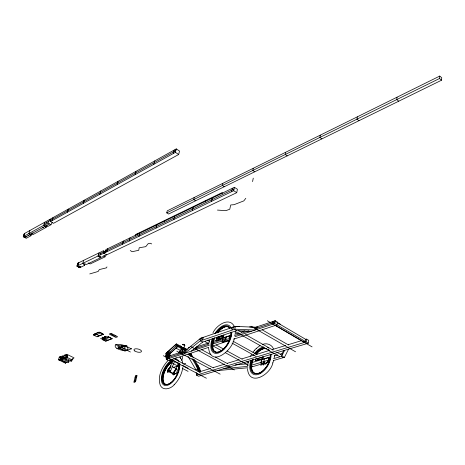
<?xml version="1.0" encoding="UTF-8"?>
<svg xmlns="http://www.w3.org/2000/svg" width="465" height="465" viewBox="0 0 465 465"><rect width="100%" height="100%" fill="white"/><g stroke="black" fill="none" stroke-linecap="round" stroke-linejoin="round"><path stroke-width="0.7" d="M170.173 353.359L175.846 348.087L180.17 350.389L180.199 349.907M235.226 333.295L235.273 331.586M268.2 361.166L265.41 363.816L260.615 365.228M261.365 363.694L263.144 363.171C264.283 361.351 263.056 362.206 263.655 363.02L264.98 363.27L265.544 363.967L268.334 361.485L269.148 357.416L261.632 359.48L260.981 363.171A0.75 0.43 -61.6 0 0 261.365 363.694L263.359 363.287L263.545 362.276M262.952 357.957L262.905 356.893L262.94 358.033A0.756 0.436 -61.4 0 1 262.307 358.864L258.308 360.061L258.023 359.003L257.802 360.212L257.988 359.195M80.776 266.567L80.643 267.259M441.518 80.224L441.75 77.783L439.745 76.074L167.243 210.837L166.743 212.871L168.615 214.022L441.518 80.224L439.512 78.515L439.745 76.074M182.821 367.321C181.955 373.883 178.816 380.132 174.131 384.793M229.117 337.131L229.419 337.026M224.461 341.548L224.723 340.514L224.206 341.63L222.456 342.211A0.767 0.419 -61.3 0 1 222.09 341.694L222.84 337.945L230.041 335.538L229.53 339.438A0.773 0.419 -61.2 0 1 228.89 340.293L222.456 342.211M229.53 339.438L229.303 339.311A0.773 0.419 -61.2 0 1 228.664 340.165L224.938 341.589L224.886 340.647L224.206 341.63M222.915 339.188L223.217 339.09M224.857 340.769C224.316 342.037 224.38 339.927 225.072 340.909M218.434 340.287L218.922 337.282L218.347 338.392L216.597 338.979A0.773 0.413 -61.3 0 1 216.237 338.456L216.673 337.561L216.376 337.776M219.079 338.346L219.928 338.317L220.532 338.973L223.258 336.41L223.868 335.137L223.485 336.538L220.759 339.095L220.16 338.444L219.079 338.346L219.032 337.404L218.573 338.514L216.597 338.979M218.713 337.857C219.242 338.34 219.178 337.044 218.486 337.706M274.228 357.812L274.495 355.4M180.612 357.463L180.449 358.253M397.029 97.197L396.738 99.58L398.743 101.196M265.771 363.386L265.283 363.601L265.596 363.392M357.306 116.843L356.969 119.174L358.963 120.702M197.509 373.395L196.474 375.145L306.115 341.915L306.545 339.101L308.737 340.386L308.307 343.193L198.584 376.249L196.474 375.145L196.218 372.517M275.263 325.366L303.709 341.973L305.383 341.467L305.708 339.357L276.669 322.326M174.782 373.354L176.09 373.843L174.305 373.093L175.293 373.511L174.561 374.494L173.776 374.656L173.8 373.593L173.259 374.854L172.858 374.494C172.567 373.011 178.56 365.147 175.724 370.651M173.922 374.732L173.945 373.668M169.277 370.529L170.574 371.006L168.778 370.256L169.789 370.686L168.417 371.913L168.185 370.814L167.632 372.081L167.656 370.198L170.864 365.903M168.417 371.913L168.446 370.849L167.632 372.081M268.067 361.189L268.131 361.078M283.621 350.546L282.156 353.528L281.703 356.254L273.49 358.689M320.269 135.158L319.897 137.431L321.867 138.884M268.043 361.264L268.933 357.294M234.906 336.724L274.728 323.553L275.222 320.711L277.5 322.053L277.018 324.896L233.738 339.113M273.065 324.105L273.31 322.687M263.516 365.165L263.87 363.142M258.308 360.061L258.215 359.265M257.802 360.212L255.808 360.625A0.75 0.43 -61.6 0 1 255.425 360.108L255.605 359.096L258.354 358.451L257.709 359.422M255.82 359.213L255.547 359.433M247.839 364.409L247.473 366.397L223.886 368.623M64.17 358.248L64.089 358.689L64.565 358.248L64.106 357.719M285.661 152.276L285.248 154.496L287.207 155.88M188.592 348.076L188.709 347.477L189.674 347.68M229.321 339.235L230.041 335.538M235.342 326.413L200.804 338.195L185.204 350.715L184.628 353.348L200.235 340.892L234.802 329.197L255.175 330.022L255.686 327.221L235.342 326.413L234.802 329.197L236.47 330.696L251.286 331.307M173.608 374.087L173.282 374.976L173.201 373.587M229.228 337.282L229.309 336.875M167.778 372.157L167.702 370.768M252.571 181.6L253.262 178.159M222.677 342.333A0.767 0.419 -61.3 0 1 222.317 341.816L222.293 340.671L229.733 338.41M223.026 339.345L223.142 338.927M253.239 168.307L252.803 170.481L254.739 171.8M98.94 252.937L98.092 255.971L101.591 257.261L236.72 192.679L237.423 189.29L234.406 187.296L105.991 249.525L103.782 253.233L106.636 254.849M84.938 264.184L84.595 265.381L79.724 267.706L76.917 266.166L233.692 190.691L234.406 187.296M231.64 191.679L232.355 188.29M200.804 338.195L200.235 340.892L202.775 342.031L236.47 330.696M222.816 183.355L222.351 185.483L224.269 186.738M222.008 193.795L222.287 192.51L135.919 234.418L135.611 235.616M211.575 201.339L212.313 198.003M167.83 358.067L167.987 357.358M205.059 201.996L205.344 200.729M78.591 263.12L78.672 262.76L78.974 262.981M192.318 210.61L193.085 207.32M194.201 197.503L193.719 199.584L195.614 200.787M247.793 364.089L248.362 361.648M173.834 219.509L174.619 216.266M134.693 382.05L136.239 375.662M164.412 221.677L164.715 220.445M23.25 236.673L47.872 223.026L50.156 219.201L50.505 221.567L53.556 223.299L178.67 154.502L179.525 151.055L176.27 148.905L24.232 233.657L23.25 236.673L26.238 238.318L30.94 235.732L31.527 233.912M173.399 153.462L174.265 150.021M156.071 228.059L156.868 224.868M50.505 221.567L175.404 152.351L176.27 148.905M209.029 342.699L209.657 340.264M102.428 337.113L105.02 338.543L103.817 338.218L102.213 339.078A0.767 0.308 14.1 0 0 102.381 339.555L105.718 341.264L112.112 338.613L108.269 336.77L107.834 337.253L104.66 337.026L100.527 338.601M138.983 236.284L139.796 233.139M112.042 338.886L108.636 336.829M153.822 164.314L154.706 160.925M109.682 337.358L103.37 339.746L105.793 340.99L107.985 340.165L103.747 338.491L102.213 339.078M104.951 338.607L104.189 338.328L104.858 337.433L104.66 336.776L107.903 336.98M104.59 336.858L104.637 336.962M104.573 338.723L104.695 338.276M104.189 338.328L104.858 337.433M95.063 333.719L93.465 334.585A0.773 0.314 14.3 0 0 93.645 335.073L97.016 336.8L103.306 334.376L99.998 332.353A0.779 0.314 14.3 0 0 98.94 332.208L95.505 333.545L96.133 334.382L94.994 333.992L96.057 334.126M102.381 339.555L102.457 339.281A0.767 0.308 14.1 0 1 102.283 338.805M102.992 339.863L102.457 339.281M129.194 240.998L130.02 237.877M93.465 334.585L98.94 332.208M122.539 244.206L123.37 241.103M103.306 334.376L99.998 332.353M99.278 335.684L96.133 334.382M100.922 332.83L94.261 335.387M95.284 333.632L95.959 334.294M24.261 235.796C24.971 234.738 23.401 234.069 24.848 233.93M135.065 174.706L135.972 171.364M93.645 335.073L93.721 334.8A0.773 0.314 14.3 0 1 93.541 334.312M105.34 252.483L105.863 250.583M106.7 251.827L107.543 248.769M100.481 254.826L101.004 252.937M83.642 260.354L82.787 263.341L86.606 264.416L100.283 257.883L100.614 256.674M61.926 357.62L68.89 361.049L71.691 361.055L72.424 358.434M117.087 184.669L118.005 181.379M66.89 354.324L63.705 355.527L62.961 358.149L66.152 356.951L66.89 354.324L74.028 357.841L72.087 359.869L70.482 360.462L71.453 359.445M63.484 356.521L62.391 355.987L59.235 357.178L58.491 359.788L65.606 363.252L65.972 361.95M66.547 359.957L66.658 359.567M58.491 359.788L61.647 358.602L62.391 355.987M63.682 358.556L63.792 358.16L65.513 359.003M65.292 354.929L64.554 357.55L71.691 361.055M60.81 356.585L60.066 359.195L67.187 362.671L68.773 362.09L68.535 360.485M99.83 194.236L100.766 190.993M79.724 267.706L79.939 266.962M76.917 266.166L77.783 263.196L103.271 250.844L104.689 251.652M83.258 203.42L84.206 200.223M67.332 212.243L68.291 209.099M52.01 220.736L52.975 217.632M29.888 230.501L28.911 233.54L32.881 234.662L46.093 227.402L46.477 226.17M46.093 227.402L43.693 225.345L44.663 222.264M46.366 222.892L46.605 222.136M65.606 363.252L65.984 362.084M247.461 368.71C249.188 387.519 270.839 374.447 272.845 362.845M272.816 362.921L273.67 360.311M220.91 338.729L220.643 338.886L220.91 338.735M78.585 263.132L77.126 265.445L78.027 264.992M234.232 338.415C233.186 349.744 210.692 368.6 208.523 347.547M24.256 235.807L24.976 237.621M59.706 360.009C59.468 360.834 60.241 359.428 59.398 359.445M178.74 353.197L179.228 352.836M174.334 373.029L178.45 363.101M176.119 373.784L179.135 366.49M181.612 360.515L182.443 358.288L182.53 356.614M170.597 370.948L174.747 360.985M175.299 359.66L176.125 357.666M182.193 351.97L182.722 350.686M183.524 348.762L184.843 345.483L182.408 344.519L182.687 344.798M168.807 370.192L172.968 360.206M169.679 369.134L170.498 367.164M104.584 337.049L104.782 337.706M105.195 337.288L104.753 337.16L105.171 337.23M122.249 345.902C122.557 346.826 120.621 345.228 122.533 346.018M284.632 350.325L281.703 356.254L284.481 357.283L288.562 349.139M106.962 266.91L106.468 267.846L99.365 269.555L98.127 271.467L89.762 273.926M250.565 356.144L251.501 354.417M208.32 347.465L168.481 360.555L166.284 359.41L165.871 353.441L176.415 343.891L181.856 346.797C181.565 348.442 184.245 348.82 183.611 348.047M185.855 350.918L177.677 346.559L176.415 343.891L167.726 351.883L168.045 356.428L166.284 359.41L209.355 345.17M43.693 225.345L47.354 226.705L50.918 224.752L52.22 222.566M101.504 333.638L101.916 333.643M191.365 353.9L190.528 355.19L189.557 354.202L189.982 353.551L190.946 354.545M212.9 333.01C215.998 325.552 229.559 316.072 234.482 326.779M185.68 350.226L186.529 348.942M108.502 336.986L108.444 337.067M168.272 371.837L169.638 370.611M173.776 374.656L175.142 373.436M171.015 365.978L167.656 370.198M245.799 198.305L243.829 200.88L234.029 204.693L230.739 204.96L229.745 209.244L225.816 210.668L217.434 210.081M252.937 352.249L254.617 350.162M169.609 360.648L170.481 359.602M166.098 356.196L167.853 354.138M167.034 358.713L167.917 357.678L167.168 357.922L166.801 352.662M258.29 359.189L257.941 359.648L258.302 359.672M167.848 360.706C162.006 367.059 157.211 376.644 160.297 385.316C163.006 391.245 171.05 388.757 174.282 384.66M256.232 348.488L260.045 345.582M254.529 350.255L256.355 348.361M121.911 346.361L121.185 347.07L121.859 347.611L120.743 347.227L118.749 347.948L124.922 351.116L131.612 348.733M122.144 345.855L125.451 346.047C124.556 346.442 126.887 345.751 124.853 346.041M170.103 355.649L169.958 353.726L177.677 346.559L175.846 348.087M107.834 337.253L108.618 337.09M165.871 353.441L167.726 351.883L169.958 353.726M166.743 355.365L167.197 354.981M182.094 350.162L183.012 349.401L182.902 348.099L181.92 347.576M191.249 351.156L202.775 342.031M180.176 350.383C181.054 349.18 183.815 350.087 182.193 351.459L182.141 351.185M23.866 234.784L24.726 234.308M23.744 235.162L24.604 234.686M44.175 223.805L49.017 221.113M50.33 220.381L175.834 150.625M23.616 235.54L24.482 235.063M23.494 235.918L24.476 235.377M23.372 236.296L24.349 235.755M23.622 236.883L24.488 236.406M24 237.086L24.86 236.609M24.372 237.29L25.232 236.813M24.744 237.499L29.929 234.639M30.899 234.098L44.89 226.374M45.523 226.025L49.395 223.892M199.113 339.351L199.909 338.939M200.502 338.63L203.095 337.282M166.743 212.871L439.512 78.515M77.672 263.562L78.69 263.074M77.568 263.934L78.579 263.446M77.457 264.306L78.353 263.876M77.353 264.678L78.242 264.248M98.516 254.454L103.526 252.036M104.887 251.379L234.046 188.993M77.242 265.05L78.137 264.62M77.975 266.747L78.887 266.306M78.323 266.939L79.242 266.497M78.672 267.131L79.591 266.689M79.021 267.323L79.939 266.887M79.376 267.514L80.294 267.079M184.855 345.547L184.419 345.53M101.841 333.585L101.527 333.545M97.638 336.317L103.381 334.103M110.903 334.893L112.693 334.207M112.553 335.747L114.349 335.067M114.204 336.602L116 335.928M108.578 339.944L112.112 338.613M60.822 360.445L61.293 360.27M63.682 361.84L64.153 361.665M117.878 348.785L126.945 345.507M217.294 337.346L223.868 335.137M218.963 337.747L223.171 336.154M168.045 356.428L185.587 350.587M196.887 346.82L208.535 342.938M213.301 341.351L230.774 335.521M234.773 334.19L238.766 332.859M241.428 331.975L244.863 330.83M254.39 327.651L275.222 320.711M216.039 340.676L220.677 339.13M169.766 357.062L181.96 353.011M183.303 352.563L185.303 351.9M193.283 349.25L195.939 348.372M196.608 348.151L208.942 344.053M213.022 342.699L223.148 339.34M229.175 337.334L231.175 336.672M234.505 335.567L240.498 333.579M241.852 333.126L248.729 330.848M254.913 328.79L256.291 328.337M257.656 327.883L272.63 322.908M273.868 322.501L274.972 322.135M212.749 344.048L222.2 340.926M278.448 323.826L279.221 323.57M212.447 346.111L229.617 340.467M173.689 367.362L179.037 365.618M183.71 364.095L185.715 363.444M135.094 377.202L136.762 376.667M134.17 381.033L135.838 380.504M262.19 344.577C266.375 342.595 271.891 344.449 273.519 348.913M199.549 371.808L210.529 368.454M213.272 367.612L224.711 364.118M227.402 363.293L239.19 359.689M241.963 358.846L254.239 355.091M256.965 354.26L269.747 350.348M272.438 349.529L285.62 345.495M288.399 344.652L301.442 340.665M305.429 339.444L306.545 339.101M259.034 358.248L263.12 357.015M255.808 360.625L262.091 358.748A0.756 0.436 -61.4 0 0 262.725 357.916M251.949 362.555L270.7 356.951M274.17 355.911L277.64 354.876M280.418 354.045L282.156 353.528M251.582 365.182L261.853 362.142M270.066 359.707L261.371 362.281M263.266 362.497L263.771 362.345M251.385 367.03L265.172 362.967M266.555 362.566L269.311 361.753M273.449 360.532L284.481 357.283M77.702 266.596L78.428 266.526M197.305 366.449L197.741 366.356M189.737 353.598L190.22 353.505M135.919 234.418L137.803 234.064M168.214 371.454L168.446 370.849L168.173 371.436L173.555 374.197L173.823 373.627L173.555 374.197M258.302 359.12L258.354 358.451M235.11 364.978L246.531 363.886M217.184 370.646L247.886 367.774M235.395 326.79L232.692 327.035L233.436 327.761M236.749 326.668L239.463 326.418M223.421 336.061L223.212 336.416M125.585 345.896L126.085 345.902M184.5 344.949L184.309 344.658M249.606 326.918L255.767 327.418M263.655 363.02L264.98 363.27M198.032 369.838L199.915 370.099M196.602 366.263L198.485 366.53M78.434 266.526L80.643 267.27M169.254 370.593L169.789 370.686M174.753 373.418L175.293 373.511M183.338 344.274L183.012 344.333M179.99 352.063L179.682 352.098M179.967 352.691L179.659 352.72M200.177 372.035L199.857 368.803L197.823 368.385L191.969 358.439M65.094 355.493L64.373 355.272M181.408 352.203L179.467 351.581L180.426 352.203M179.821 352.511L179.072 352.4L179.38 352.697M183.46 344.28L183.931 344.455M180.176 352.11L180.67 352.29M59.677 357.01L60.38 357.23L59.828 356.957M183.536 344.635L183.989 344.803M180.49 352.761L179.502 352.668M65.141 357.329L67.274 357.509L67.326 356.004L66.681 355.057M151.683 243.916L150.143 243.242L148.201 243.625L145.76 246.659L139.209 247.775L138.721 250.286L132.141 251.716L130.258 250.536M121.778 347.372L121.336 347.535M59.282 359.492L65.792 362.671M59.084 359.567L60.177 360.096M58.886 359.637L59.979 360.172M58.689 359.712L59.782 360.247M63.56 357.922L64.681 358.474M62.019 357.294L63.112 357.829M63.356 357.998L64.484 358.55M63.159 358.073L64.286 358.625M61.833 357.951L62.926 358.486M61.74 358.277L62.833 358.811M61.647 358.602L68.773 362.09M61.45 358.678L62.694 359.288M61.252 358.753L62.496 359.358M61.055 358.823L62.147 359.358M60.857 358.899L61.95 359.433M60.659 358.974L61.752 359.509M61.554 359.584L60.462 359.05C62.141 360.259 63.85 358.428 62.078 357.091M66.425 355.963L67.553 356.521M64.699 355.15L65.472 355.533M64.496 355.225L64.984 355.463M66.338 356.295L67.466 356.847M66.245 356.62L67.373 357.178M66.152 356.951L72.087 359.869M65.949 357.027L67.076 357.579M65.751 357.103L66.879 357.655M65.548 357.178L66.675 357.73M65.35 357.254L66.478 357.806M63.955 357.777L65.083 358.329M63.757 357.847L64.885 358.399M66.611 355.307L67.739 355.865M66.518 355.638L67.646 356.19M184.123 344.565L184.686 344.861M173.149 373.017L176.502 368.815L172.085 366.53M169.08 371.186L173.893 373.674M95.505 333.545L96.116 333.864M104.398 338.63L104.712 338.793M115.448 344.309L130.38 351.988M125.771 345.977L131.31 348.837M179.321 366.809L170.568 362.247L171.661 359.625L179.926 363.95M182.449 368.437L188.075 371.366M182.472 365.275L188.191 368.268M163.273 355.696L206.384 378.231M168.452 353.929L169.324 354.388M198.607 369.78L199.45 370.221M173.707 358.562L200.223 372.459M218.736 337.619L220.555 338.584M264.475 362.933L265.637 363.549M187.924 354.429L213.325 367.937M176.793 351.156L220.16 374.145M181.333 347.512L183.902 348.884M184.512 349.209L186.43 350.232M181.088 349.628L183.1 350.703M183.152 347.489L187.401 349.761M185.57 349.773L177.049 345.222L168.842 352.807L169.097 356.3M190.731 346.472L234.343 369.937M201.281 349.488L210.86 354.656M215.336 357.068L227.466 363.618M205.1 341.647L208.913 343.728M212.092 345.466L221.625 350.674M225.438 352.755L248.322 365.252M207.332 340.153L209.244 341.2M216.237 345.03L223.868 349.215M227.048 350.959L242.312 359.323M246.764 361.758L248.67 362.805M25.703 236.476L26.598 236.97M220.247 338.869L220.317 338.985M265.405 363.944L264.771 363.153M261.098 362.502L261.632 359.48M216.237 338.456L216.463 338.584A0.773 0.413 -61.3 0 0 216.824 339.101M255.425 360.108L255.64 360.224A0.75 0.43 -61.6 0 0 256.023 360.747M27.976 235.22L28.877 235.72M77.783 263.196L78.132 263.388M88.303 262.94L90.158 263.969L105.514 256.657L103.648 255.599M227.6 340.647L228.867 341.351M232.041 343.112L256.134 356.481M32.126 232.924L33.027 233.424M224.886 340.647L225.566 337.235M263.789 362.206L264.382 358.841M233.029 341.211L257.099 354.609M42.704 227.164L43.536 227.635M46.116 224.938L47.331 225.624M235.214 331.533L279.535 356.527M238.597 330.65L241.73 332.423M245.491 334.55L273.065 350.157M276.82 352.284L281.209 354.766M47.872 223.026L50.918 224.752M262.225 329.854L288.602 345.036M251.007 326.227L295.548 351.778M267.317 320.751L312.067 346.878M274.664 320.897L275.809 321.565M277.518 322.571L280.36 324.239M274.728 323.553L305.383 341.467M306.115 341.915L308.307 343.193M175.404 152.351L178.67 154.502M233.692 190.691L236.72 192.679M105.241 336.956L104.84 336.962M179.74 357.353L181.809 359.695L182.855 363.223M98.092 255.971L100.283 257.883M28.911 233.54L30.94 235.732M82.787 263.341L84.595 265.381M175.787 345.809L176.334 346.454M169.673 351.552L170.184 352.15M190.667 353.22L193.242 357.579M194.341 359.451L199.857 368.803M189.982 353.551L191.783 356.614M193.219 359.056L198.84 368.594L199.183 372.076M189.04 353.47L190.871 356.579M187.936 356.225L195.968 369.884L197.823 368.385L198.137 371.582M121.557 345.908L121.801 346.472M197.067 365.211L199.456 371.163M168.795 356.649L167.54 353.307L165.784 355.359L167.348 359.555L168.231 358.521L166.662 354.336M103.271 250.844L103.782 253.233M185.477 348.733L185.657 350.813M184.419 348.169L184.599 350.25M181.245 346.472L181.42 348.552M181.304 347.198L181.356 347.826M180.188 345.902L180.356 347.983M178.729 345.821L178.775 346.448M229.751 366.577A1.023 0.57 -62.1 0 1 228.96 366.716M215.586 370.849A1.011 0.552 -62.4 0 1 214.749 370.832M201.833 374.999A0.994 0.535 -62.7 0 1 201.019 374.97M306.987 343.432A1.099 0.663 -60 0 1 306.615 343.432M283.034 357.265A1.064 0.628 -61.1 0 1 282.47 357.719M290.887 348.146A1.081 0.645 -60.6 0 1 290.294 348.436M252.402 366.298A1.035 0.593 -61.9 0 1 252.233 366.496M252.053 366.641A1.035 0.593 -61.9 0 1 251.414 366.629M214.83 333.62A15.659 8.364 -61.4 0 1 231.198 328.325M231.797 332.225A15.659 8.364 -61.4 0 1 218.271 353.075A15.659 8.364 -61.4 0 1 212.488 338.235M213.458 350.319A14.566 7.795 -61.4 0 1 214.679 337.811M218.079 332.219A14.566 7.795 -61.4 0 1 225.298 326.709M216.952 332.632A14.113 7.539 -61.4 0 1 229.809 328.162M231.076 332.37A14.113 7.539 -61.4 0 1 227.809 343.67M227.519 344.147A14.113 7.539 -61.4 0 1 215.219 351.842A14.113 7.539 -61.4 0 1 213.755 338.305M215.609 352.063A14.107 7.545 -61.4 0 1 214.208 338.555M217.405 332.882A14.107 7.545 -61.4 0 1 229.419 327.529M215.684 333.341A14.578 7.783 -61.4 0 1 229.832 327.738M231.053 332.039A14.578 7.783 -61.4 0 1 219.062 351.895A14.578 7.783 -61.4 0 1 212.738 339.2M261.58 363.816A0.75 0.43 -61.6 0 1 261.179 363.461M271.078 354.307A15.252 8.876 -61.5 0 1 257.97 374.494A15.252 8.876 -61.5 0 1 251.013 360.084M253.175 355.545A15.252 8.876 -61.5 0 1 253.774 354.592M254.407 353.679A15.252 8.876 -61.5 0 1 263.475 346.873M267.59 347.309A15.252 8.876 -61.5 0 1 268.689 348.058M267.904 349.256A13.747 8.004 -61.5 0 1 268.817 350.168M270.287 354.4A13.747 8.004 -61.5 0 1 267.305 365.519M267.02 365.984A13.747 8.004 -61.5 0 1 254.518 373.186A13.747 8.004 -61.5 0 1 252.483 359.666M255.599 354.138A13.747 8.004 -61.5 0 1 266.811 348.628M268.863 349.773A14.2 8.26 -61.5 0 1 269.56 350.988M270.328 354.679A14.2 8.26 -61.5 0 1 258.308 373.482A14.2 8.26 -61.5 0 1 251.501 360.544M255.605 353.127A14.2 8.26 -61.5 0 1 264.341 347.675M260.394 372.988A13.741 8.004 -61.5 0 1 258.895 373.552M254.878 373.389A13.741 8.004 -61.5 0 1 252.908 359.904M256.023 354.377A13.741 8.004 -61.5 0 1 266.003 348.547M252.53 371.558A14.188 8.271 -61.5 0 1 253.332 359.154M256.663 353.72A14.188 8.271 -61.5 0 1 263.969 348.5M98.865 332.481A0.779 0.314 14.3 0 1 99.923 332.626M175.264 359.067A14.415 7.306 -62.9 0 1 178.92 361.363M179.705 364.054A14.415 7.306 -62.9 0 1 178.083 373.401M177.804 374.069A14.415 7.306 -62.9 0 1 175.381 378.504M174.974 379.091A14.415 7.306 -62.9 0 1 161.39 380.527A14.415 7.306 -62.9 0 1 172.73 359.654M164.843 384.363A13.409 6.812 -62.9 0 1 163.971 373.593A13.409 6.812 -62.9 0 1 172.009 361.979M178.775 363.485A12.991 6.591 -62.9 0 1 178.909 369.257M178.781 369.867A12.991 6.591 -62.9 0 1 178.467 371.117M178.275 371.744A12.991 6.591 -62.9 0 1 167.464 384.352A12.991 6.591 -62.9 0 1 163.087 374.494A12.991 6.591 -62.9 0 1 173.422 360.828M179.577 365.548A12.985 6.591 -62.9 0 1 179.624 366.594M167.388 384.636A12.985 6.591 -62.9 0 1 163.389 375.226A12.985 6.591 -62.9 0 1 172.591 361.601M178.758 363.148A13.421 6.801 -62.9 0 1 171.265 382.364A13.421 6.801 -62.9 0 1 162.018 377.156A13.421 6.801 -62.9 0 1 173.497 360.183M220.404 338.619L220.672 338.386L220.404 338.619M222.985 336.172L223.276 335.98L222.985 336.172M218.945 336.59L219.032 337.404L218.945 336.59M135.402 375.929L133.862 382.311L135.53 381.782L137.07 375.389L135.402 375.929M108.211 337.189L108.653 337.305L108.211 337.189M125.23 345.977L125.666 346.117L125.254 345.96M121.789 345.937L122.225 346.059L121.789 345.937M111.036 333.347L109.246 334.033L115.849 337.456L117.645 336.782L111.036 333.347M200.398 371.297L198.508 371.035L196.125 365.077L198.009 365.345L200.398 371.297M134.809 350.982A3.877 1.558 13.3 0 0 141.284 351.79A3.877 1.558 13.3 0 0 137.082 348.843A3.877 1.558 13.3 0 0 134.809 350.982M118.767 347.901A3.784 1.511 13.6 0 0 125.044 348.663A3.784 1.511 13.6 0 0 120.865 345.786A3.784 1.511 13.6 0 0 118.767 347.901M116.75 348.297A6.644 2.656 13.6 0 0 127.73 349.523A6.644 2.656 13.6 0 0 120.197 344.507A6.644 2.656 13.6 0 0 116.75 348.297M196.329 348.826A1.046 0.546 -61.8 0 0 196.922 347.169A1.046 0.546 -61.8 0 0 195.73 348A1.046 0.546 -61.8 0 0 196.329 348.826M182.356 353.458A1.029 0.529 -62.1 0 0 182.948 351.819A1.029 0.529 -62.1 0 0 181.786 352.639A1.029 0.529 -62.1 0 0 182.356 353.458M168.969 357.8A1.017 0.517 -62.4 0 0 169.289 356.242A1.017 0.517 -62.4 0 0 168.185 357.376A1.017 0.517 -62.4 0 0 168.969 357.8M273.083 323.396A1.128 0.645 -59.9 0 0 273.682 321.617A1.128 0.645 -59.9 0 0 272.31 322.541A1.128 0.645 -59.9 0 0 273.083 323.396M225.589 339.13A1.075 0.581 -61.2 0 0 226.182 337.427A1.075 0.581 -61.2 0 0 224.921 338.299A1.075 0.581 -61.2 0 0 225.589 339.13M232.483 329.29A1.099 0.599 -60.7 0 0 233.087 327.558A1.099 0.599 -60.7 0 0 231.791 328.453A1.099 0.599 -60.7 0 0 232.483 329.29M256.738 328.807A1.11 0.622 -60.4 0 0 257.337 327.058A1.11 0.622 -60.4 0 0 256.006 327.965A1.11 0.622 -60.4 0 0 256.738 328.807M202.397 339.497A1.064 0.558 -61.5 0 0 202.996 337.805A1.064 0.558 -61.5 0 0 201.769 338.671A1.064 0.558 -61.5 0 0 202.397 339.497"/></g></svg>
